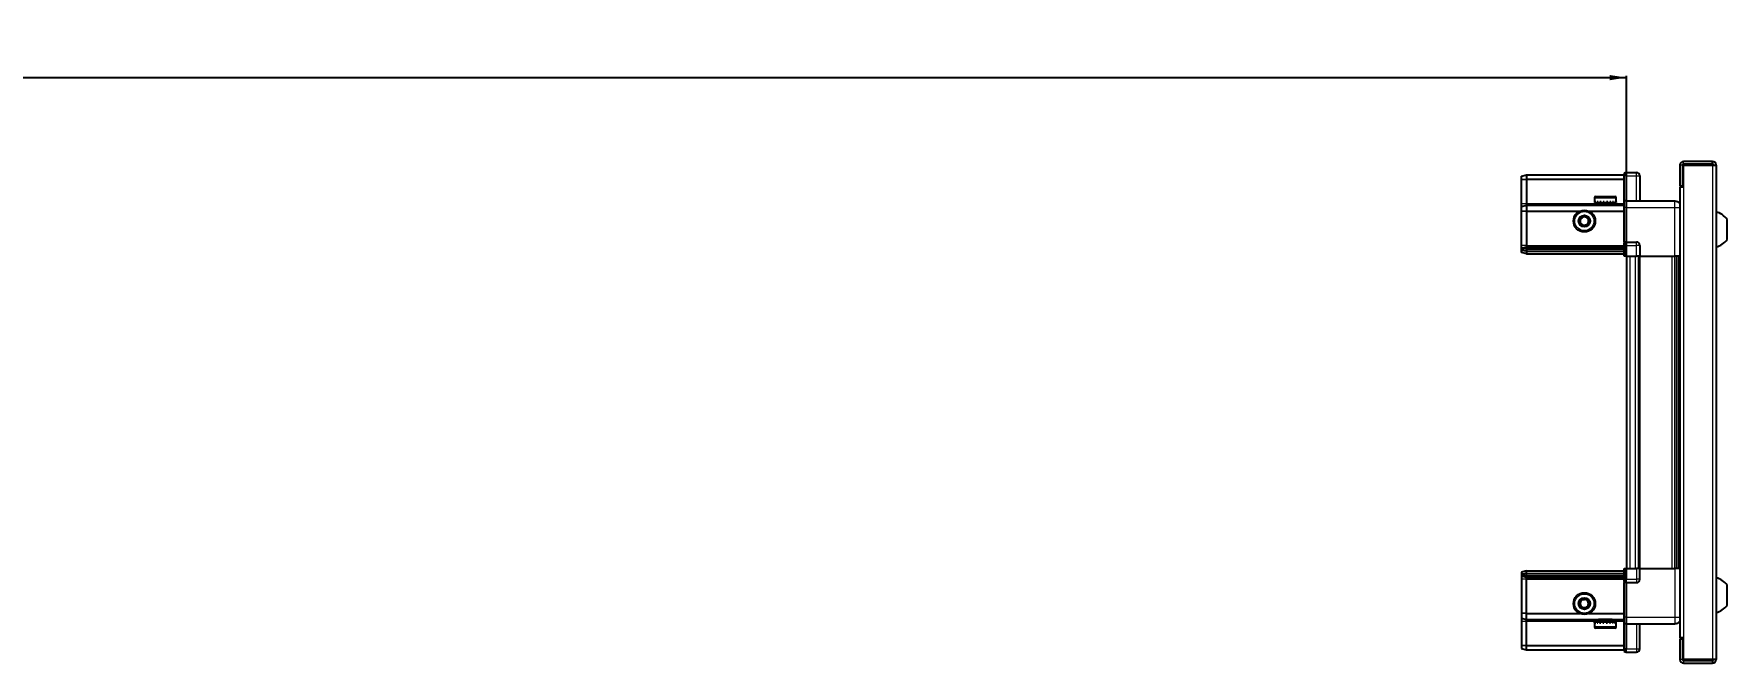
# Model space of a CAD drawing. Header units: millimetres. Extents: x 1021 to 4443, y -1389 to 1431.
# Drawn here: x 2846 to 3855, y 993 to 1368 of the extents above; entities that cross this region are included whole.
import ezdxf

# ---------------------------------------------------------------- set-up
doc = ezdxf.new("R2010")
doc.units = ezdxf.units.MM
doc.layers.add('FORMAT', color=7, linetype='Continuous')
doc.styles.add('SLDTEXTSTYLE0', font='TXT', dxfattribs={"width": 0.75})
doc.dimstyles.new('SLDDIMSTYLE0', dxfattribs={"dimtxt": 20, "dimasz": 10, "dimexe": 0, "dimexo": 0.0625, "dimgap": 5, "dimtad": 2, "dimdec": 1, "dimrnd": 1e-09, "dimzin": 12, "dimdsep": 46, "dimtxsty": 'SLDTEXTSTYLE0', "dimsah": 1, "dimcen": 0.09, "dimadec": 0, "dimazin": 3, "dimtfac": 1, "dimtofl": 0, "dimtmove": 0, "dimatfit": 3, "dimfxl": 0, "dimfrac": 2, "dimtolj": 1, "dimtzin": 12, "dimarcsym": 0})

# ---------------------------------------------------------------- blocks, each defined once
blk = doc.blocks.new('_D_4')
at = {"layer": 'FORMAT'}
for p, q in [((1695.1, 1235.7), (1695.1, 1343.2)), ((3795.1, 1235.7), (3795.1, 1343.2)), ((1695.1, 1342.2), (3795.1, 1342.2))]:
    blk.add_line(p, q, dxfattribs=at)
for points in [[(1695.1, 1342.2), (1705.1, 1340.6), (1705.1, 1343.7)], [(3795.1, 1342.2), (3785.1, 1343.7), (3785.1, 1340.6)]]:
    blk.add_solid(points, dxfattribs=at)
at = {"layer": 'FORMAT', "insert": (2715.6, 1367.9), "char_height": 20, "attachment_point": 1, "style": 'SLDTEXTSTYLE0'}
blk.add_mtext('2100', dxfattribs=at)

msp = doc.modelspace()

# ---------------------------------------------------------------- linework, layer by layer
at = {"color": 7, "linetype": 'Continuous', "lineweight": 25}
for p, q in [((3846.38, 1292.16), (3829.08, 1292.16)), ((3846.38, 1290.66), (3846.38, 1292.16)), ((3732.48, 1283.36), (3735.48, 1284.16)), ((3732.48, 1281.51), (3732.48, 1283.36)), ((3735.48, 1284.16), (3735.48, 1281.66)), ((3735.48, 1284.16), (3793.78, 1284.16)), ((3794.65, 1285.66), (3793.78, 1285.16)), ((3794.65, 1285.66), (3793.78, 1285.16)), ((3793.78, 1285.16), (3793.78, 1283.66)), ((3793.78, 1268.86), (3793.78, 1283.66)), ((3794.98, 1285.66), (3794.65, 1285.66)), ((3794.98, 1285.66), (3794.65, 1285.66)), ((3794.98, 1285.66), (3794.98, 1285.66)), ((3794.98, 1283.66), (3794.98, 1285.66)), ((3794.98, 1285.66), (3800.98, 1285.66)), ((3794.98, 1283.66), (3794.98, 1268.86)), ((3802.98, 1283.66), (3802.98, 1268.66)), ((3826.98, 1290.06), (3826.98, 1277.66)), ((3828.48, 1290.06), (3828.48, 1277.66)), ((3828.98, 1277.16), (3828.98, 1290.06)), ((3828.98, 1290.06), (3846.38, 1290.06)), ((3846.38, 1290.66), (3829.08, 1290.66)), ((3846.38, 1290.06), (3848.48, 1290.06)), ((3848.48, 1290.06), (3848.48, 995.26)), ((3732.48, 1281.51), (3735.48, 1281.66)), ((3732.48, 1267.16), (3732.48, 1281.51)), ((3735.48, 1281.66), (3735.48, 1267.16)), ((3735.48, 1281.66), (3793.78, 1281.66)), ((3826.88, 1277.16), (3826.88, 1008.16)), ((3826.88, 1277.16), (3828.98, 1277.16)), ((3826.98, 1277.66), (3828.48, 1277.66)), ((3732.48, 1265.36), (3732.48, 1267.16)), ((3732.48, 1265.36), (3735.48, 1266.16)), ((3732.48, 1262.33), (3732.48, 1265.36)), ((3735.48, 1262.66), (3732.48, 1262.33)), ((3732.48, 1242.16), (3732.48, 1262.33)), ((3735.48, 1267.16), (3735.48, 1266.16)), ((3735.48, 1266.16), (3735.48, 1262.66)), ((3735.48, 1266.16), (3793.78, 1266.16)), ((3735.48, 1262.66), (3735.48, 1242.16)), ((3735.48, 1262.66), (3767.48, 1262.66)), ((3772.48, 1262.66), (3793.78, 1262.66)), ((3775.98, 1270.56), (3775.98, 1267.66)), ((3775.98, 1267.66), (3776.02, 1267.66)), ((3776.14, 1268.16), (3776.02, 1268.16)), ((3776.02, 1268.16), (3776.02, 1267.66)), ((3776.02, 1267.66), (3776.14, 1267.66)), ((3776.14, 1268.16), (3776.14, 1267.66)), ((3776.14, 1267.66), (3776.55, 1267.66)), ((3776.89, 1268.16), (3776.55, 1268.16)), ((3776.55, 1268.16), (3776.55, 1267.66)), ((3776.55, 1267.66), (3776.89, 1267.66)), ((3776.78, 1271.36), (3788.18, 1271.36)), ((3776.89, 1268.16), (3776.89, 1267.66)), ((3776.89, 1267.66), (3777.66, 1267.66)), ((3778.19, 1268.16), (3777.66, 1268.16)), ((3777.66, 1268.16), (3777.66, 1267.66)), ((3777.66, 1267.66), (3778.19, 1267.66)), ((3778.08, 1267.66), (3778.08, 1267.56)), ((3778.08, 1267.56), (3786.88, 1267.56)), ((3778.19, 1268.16), (3778.19, 1267.66)), ((3778.19, 1267.66), (3779.25, 1267.66)), ((3778.48, 1267.16), (3779.17, 1266.68)), ((3778.48, 1267.16), (3786.48, 1267.16)), ((3779.17, 1266.68), (3778.48, 1266.2)), ((3778.48, 1266.2), (3778.48, 1266.16)), ((3778.48, 1266.2), (3786.48, 1266.2)), ((3779.17, 1266.68), (3785.79, 1266.68)), ((3779.91, 1268.16), (3779.25, 1268.16)), ((3779.25, 1268.16), (3779.25, 1267.66)), ((3779.25, 1267.66), (3779.91, 1267.66)), ((3779.91, 1268.16), (3779.91, 1267.66)), ((3779.91, 1267.66), (3781.15, 1267.66)), ((3781.88, 1268.16), (3781.15, 1268.16)), ((3781.15, 1268.16), (3781.15, 1267.66)), ((3781.15, 1267.66), (3781.58, 1267.66)), ((3781.58, 1268.16), (3781.58, 1267.66)), ((3781.88, 1268.16), (3781.88, 1267.66)), ((3781.88, 1267.66), (3783.18, 1267.66)), ((3783.9, 1268.16), (3783.18, 1268.16)), ((3783.18, 1268.16), (3783.18, 1267.66)), ((3783.45, 1268.16), (3783.45, 1267.66)), ((3783.45, 1267.66), (3783.9, 1267.66)), ((3783.9, 1268.16), (3783.9, 1267.66)), ((3783.9, 1267.66), (3785.14, 1267.66)), ((3785.8, 1268.16), (3785.14, 1268.16)), ((3785.14, 1268.16), (3785.14, 1267.66)), ((3785.14, 1267.66), (3785.8, 1267.66)), ((3785.79, 1266.68), (3786.48, 1267.16)), ((3786.48, 1266.2), (3785.79, 1266.68)), ((3785.8, 1268.16), (3785.8, 1267.66)), ((3785.8, 1267.66), (3786.84, 1267.66)), ((3786.48, 1266.16), (3786.48, 1266.2)), ((3787.36, 1268.16), (3786.84, 1268.16)), ((3786.84, 1268.16), (3786.84, 1267.66)), ((3786.84, 1267.66), (3787.36, 1267.66)), ((3786.88, 1267.56), (3786.88, 1267.66)), ((3787.36, 1268.16), (3787.36, 1267.66)), ((3787.36, 1267.66), (3788.12, 1267.66)), ((3788.45, 1268.16), (3788.12, 1268.16)), ((3788.12, 1268.16), (3788.12, 1267.66)), ((3788.12, 1267.66), (3788.45, 1267.66)), ((3788.45, 1268.16), (3788.45, 1267.66)), ((3788.45, 1267.66), (3788.84, 1267.66)), ((3788.95, 1268.16), (3788.84, 1268.16)), ((3788.84, 1268.16), (3788.84, 1267.66)), ((3788.84, 1267.66), (3788.95, 1267.66)), ((3788.95, 1268.16), (3788.95, 1267.66)), ((3788.95, 1267.66), (3788.98, 1267.66)), ((3788.98, 1267.66), (3788.98, 1270.56)), ((3793.78, 1268.66), (3793.78, 1268.86)), ((3794.98, 1268.66), (3793.78, 1268.66)), ((3793.78, 1264.66), (3793.78, 1268.66)), ((3793.78, 1244.36), (3793.78, 1264.66)), ((3794.98, 1268.86), (3794.98, 1268.66)), ((3794.98, 1268.66), (3794.98, 1264.66)), ((3794.98, 1268.66), (3823.98, 1268.66)), ((3794.98, 1264.66), (3794.98, 1244.36)), ((3855.08, 1245.66), (3855.08, 1257.66)), ((3732.48, 1240.36), (3732.48, 1242.16)), ((3735.48, 1242.16), (3735.48, 1241.16)), ((3793.78, 1244.16), (3793.78, 1244.36)), ((3794.98, 1244.16), (3793.78, 1244.16)), ((3793.78, 1244.16), (3793.78, 1243.49)), ((3793.78, 1235.66), (3793.78, 1243.49)), ((3794.65, 1242.16), (3794.65, 1235.66)), ((3794.98, 1244.36), (3794.98, 1244.16)), ((3794.98, 1242.16), (3794.98, 1244.16)), ((3794.98, 1244.16), (3800.98, 1244.16)), ((3794.98, 1242.16), (3794.98, 1244.16)), ((3794.98, 1242.16), (3794.98, 1235.66)), ((3802.98, 1242.16), (3802.98, 1235.66)), ((3735.48, 1241.16), (3732.48, 1240.36)), ((3732.48, 1239.62), (3732.48, 1240.36)), ((3735.48, 1240.16), (3732.48, 1239.62)), ((3732.48, 1239.12), (3732.48, 1239.62)), ((3732.48, 1237.97), (3732.48, 1239.12)), ((3735.48, 1238.66), (3732.48, 1239.12)), ((3735.48, 1237.16), (3732.48, 1237.97)), ((3735.48, 1241.16), (3735.48, 1240.16)), ((3735.48, 1241.16), (3793.78, 1241.16)), ((3735.48, 1240.16), (3793.78, 1240.16)), ((3735.48, 1240.16), (3735.48, 1238.66)), ((3735.48, 1238.66), (3735.48, 1237.16)), ((3735.48, 1238.66), (3793.78, 1238.66)), ((3735.48, 1237.16), (3793.78, 1237.16)), ((3794.65, 1235.66), (3793.78, 1235.66)), ((3794.98, 1235.66), (3794.65, 1235.66)), ((3794.98, 1235.66), (3800.98, 1235.66)), ((3795.13, 1235.66), (3795.13, 1049.66)), ((3802.98, 1235.66), (3800.98, 1235.66)), ((3802.33, 1235.66), (3802.33, 1049.66)), ((3802.98, 1235.66), (3823.98, 1235.66)), ((3825.01, 1049.66), (3825.01, 1235.66)), ((3825.04, 1049.66), (3825.04, 1235.66)), ((3826.83, 1235.66), (3826.83, 1049.66)), ((3793.78, 1041.84), (3793.78, 1049.66)), ((3793.78, 1049.66), (3794.65, 1049.66)), ((3794.65, 1049.66), (3794.65, 1049.66)), ((3794.65, 1049.66), (3794.65, 1043.16)), ((3794.98, 1049.66), (3794.65, 1049.66)), ((3794.98, 1049.66), (3794.98, 1043.16)), ((3794.98, 1049.66), (3794.98, 1049.66)), ((3794.98, 1049.66), (3794.98, 1043.16)), ((3794.98, 1049.66), (3800.98, 1049.66)), ((3802.98, 1049.66), (3800.98, 1049.66)), ((3802.98, 1043.16), (3802.98, 1049.66)), ((3802.98, 1049.66), (3823.98, 1049.66)), ((3735.48, 1048.16), (3732.48, 1047.36)), ((3732.48, 1047.36), (3732.48, 1046.21)), ((3735.48, 1046.66), (3732.48, 1046.21)), ((3732.48, 1046.21), (3732.48, 1045.71)), ((3735.48, 1045.16), (3732.48, 1045.71)), ((3732.48, 1045.71), (3732.48, 1044.97)), ((3735.48, 1044.16), (3732.48, 1044.97)), ((3732.48, 1044.97), (3732.48, 1043.16)), ((3732.48, 1043.16), (3732.48, 1023)), ((3735.48, 1046.66), (3735.48, 1048.16)), ((3735.48, 1048.16), (3793.78, 1048.16)), ((3735.48, 1045.16), (3735.48, 1046.66)), ((3735.48, 1046.66), (3793.78, 1046.66)), ((3735.48, 1045.16), (3793.78, 1045.16)), ((3735.48, 1044.16), (3735.48, 1045.16)), ((3735.48, 1044.16), (3793.78, 1044.16)), ((3735.48, 1043.16), (3735.48, 1044.16)), ((3735.48, 1022.66), (3735.48, 1043.16)), ((3793.78, 1041.84), (3793.78, 1041.16)), ((3794.98, 1041.16), (3793.78, 1041.16)), ((3793.78, 1040.96), (3793.78, 1041.16)), ((3793.78, 1020.66), (3793.78, 1040.96)), ((3794.98, 1041.16), (3794.98, 1043.16)), ((3794.98, 1041.16), (3794.98, 1040.96)), ((3794.98, 1041.16), (3800.98, 1041.16)), ((3794.98, 1040.96), (3794.98, 1020.66)), ((3855.08, 1027.66), (3855.08, 1039.66)), ((3735.48, 1022.66), (3732.48, 1023)), ((3732.48, 1023), (3732.48, 1019.97)), ((3732.48, 1019.97), (3735.48, 1019.16)), ((3732.48, 1019.97), (3732.48, 1018.16)), ((3735.48, 1022.66), (3767.48, 1022.66)), ((3735.48, 1019.16), (3735.48, 1022.66)), ((3772.48, 1022.66), (3793.78, 1022.66)), ((3793.78, 1016.66), (3793.78, 1020.66)), ((3794.98, 1020.66), (3794.98, 1016.66)), ((3732.48, 1018.16), (3732.48, 1003.82)), ((3735.48, 1019.16), (3793.78, 1019.16)), ((3735.48, 1018.16), (3735.48, 1019.16)), ((3735.48, 1003.66), (3735.48, 1018.16)), ((3775.98, 1017.66), (3775.98, 1014.76)), ((3776, 1017.66), (3775.98, 1017.66)), ((3776, 1017.16), (3776, 1017.66)), ((3776.1, 1017.66), (3776, 1017.66)), ((3776, 1017.16), (3776.1, 1017.16)), ((3776.1, 1017.16), (3776.1, 1017.66)), ((3776.47, 1017.66), (3776.1, 1017.66)), ((3776.47, 1017.16), (3776.47, 1017.66)), ((3776.79, 1017.66), (3776.47, 1017.66)), ((3776.47, 1017.16), (3776.79, 1017.16)), ((3788.18, 1013.96), (3776.78, 1013.96)), ((3776.79, 1017.16), (3776.79, 1017.66)), ((3777.53, 1017.66), (3776.79, 1017.66)), ((3777.53, 1017.16), (3777.53, 1017.66)), ((3778.04, 1017.66), (3777.53, 1017.66)), ((3777.53, 1017.16), (3778.04, 1017.16)), ((3778.04, 1017.16), (3778.04, 1017.66)), ((3779.07, 1017.66), (3778.04, 1017.66)), ((3778.08, 1017.76), (3778.08, 1017.66)), ((3786.88, 1017.76), (3778.08, 1017.76)), ((3778.48, 1019.16), (3778.48, 1019.13)), ((3778.48, 1019.13), (3779.17, 1018.65)), ((3786.48, 1019.13), (3778.48, 1019.13)), ((3779.17, 1018.65), (3778.48, 1018.16)), ((3786.48, 1018.16), (3778.48, 1018.16)), ((3779.07, 1017.16), (3779.07, 1017.66)), ((3779.72, 1017.66), (3779.07, 1017.66)), ((3779.07, 1017.16), (3779.72, 1017.16)), ((3785.79, 1018.65), (3779.17, 1018.65)), ((3779.72, 1017.16), (3779.72, 1017.66)), ((3780.95, 1017.66), (3779.72, 1017.66)), ((3780.95, 1017.16), (3780.95, 1017.66)), ((3781.44, 1017.66), (3780.95, 1017.66)), ((3780.95, 1017.16), (3781.68, 1017.16)), ((3781.44, 1017.16), (3781.44, 1017.66)), ((3781.68, 1017.16), (3781.68, 1017.66)), ((3782.98, 1017.66), (3781.68, 1017.66)), ((3782.98, 1017.16), (3782.98, 1017.66)), ((3782.98, 1017.16), (3783.71, 1017.16)), ((3783.31, 1017.16), (3783.31, 1017.66)), ((3783.71, 1017.66), (3783.31, 1017.66)), ((3783.71, 1017.16), (3783.71, 1017.66)), ((3784.95, 1017.66), (3783.71, 1017.66)), ((3784.95, 1017.16), (3784.95, 1017.66)), ((3785.62, 1017.66), (3784.95, 1017.66)), ((3784.95, 1017.16), (3785.62, 1017.16)), ((3785.62, 1017.16), (3785.62, 1017.66)), ((3786.69, 1017.66), (3785.62, 1017.66)), ((3785.79, 1018.65), (3786.48, 1019.13)), ((3786.48, 1018.16), (3785.79, 1018.65)), ((3786.48, 1019.13), (3786.48, 1019.16)), ((3786.69, 1017.16), (3786.69, 1017.66)), ((3787.23, 1017.66), (3786.69, 1017.66)), ((3786.69, 1017.16), (3787.23, 1017.16)), ((3786.88, 1017.66), (3786.88, 1017.76)), ((3787.23, 1017.16), (3787.23, 1017.66)), ((3788.02, 1017.66), (3787.23, 1017.66)), ((3788.02, 1017.16), (3788.02, 1017.66)), ((3788.37, 1017.66), (3788.02, 1017.66)), ((3788.02, 1017.16), (3788.37, 1017.16)), ((3788.37, 1017.16), (3788.37, 1017.66)), ((3788.8, 1017.66), (3788.37, 1017.66)), ((3788.8, 1017.16), (3788.8, 1017.66)), ((3788.93, 1017.66), (3788.8, 1017.66)), ((3788.8, 1017.16), (3788.93, 1017.16)), ((3788.93, 1017.16), (3788.93, 1017.66)), ((3788.98, 1017.66), (3788.93, 1017.66)), ((3788.98, 1014.76), (3788.98, 1017.66)), ((3794.98, 1016.66), (3793.78, 1016.66)), ((3793.78, 1016.46), (3793.78, 1016.66)), ((3793.78, 1001.66), (3793.78, 1016.46)), ((3794.98, 1016.66), (3794.98, 1016.46)), ((3794.98, 1016.66), (3823.98, 1016.66)), ((3794.98, 1016.46), (3794.98, 1001.66)), ((3794.98, 1016.46), (3794.98, 1001.66)), ((3802.98, 1001.66), (3802.98, 1016.66)), ((3732.48, 1003.82), (3735.48, 1003.66)), ((3732.48, 1003.82), (3732.48, 1001.97)), ((3732.48, 1001.97), (3735.48, 1001.16)), ((3735.48, 1003.66), (3793.78, 1003.66)), ((3735.48, 1001.16), (3735.48, 1003.66)), ((3735.48, 1001.16), (3793.78, 1001.16)), ((3793.78, 1001.66), (3793.78, 1000.16)), ((3793.78, 1000.16), (3794.65, 999.66)), ((3794.98, 999.66), (3794.65, 999.66)), ((3794.98, 999.66), (3794.98, 1001.66)), ((3794.98, 999.66), (3800.98, 999.66)), ((3828.98, 1008.16), (3826.88, 1008.16)), ((3826.98, 1007.66), (3828.48, 1007.66)), ((3826.98, 1007.66), (3826.98, 995.26)), ((3828.48, 1007.66), (3828.48, 995.26)), ((3828.98, 995.26), (3828.98, 1008.16)), ((3846.38, 995.26), (3828.98, 995.26)), ((3829.08, 994.66), (3846.38, 994.66)), ((3829.08, 993.16), (3846.38, 993.16)), ((3848.48, 995.26), (3846.38, 995.26)), ((3846.38, 994.66), (3846.38, 993.16))]:
    msp.add_line(p, q, dxfattribs=at)
at = {"color": 8, "linetype": 'Continuous', "lineweight": 18}
for p, q in [((3829.08, 1290.66), (3829.08, 1292.16)), ((3794.98, 1283.66), (3793.78, 1283.66)), ((3794.98, 1283.66), (3800.98, 1283.66)), ((3800.98, 1283.66), (3800.98, 1285.66)), ((3800.98, 1268.66), (3800.98, 1283.66)), ((3800.98, 1283.66), (3802.98, 1283.66)), ((3828.48, 1290.06), (3826.98, 1290.06)), ((3846.38, 1290.06), (3846.38, 995.26)), ((3828.98, 1277.16), (3828.98, 1008.16)), ((3732.48, 1267.16), (3735.48, 1267.16)), ((3735.48, 1267.16), (3778.48, 1267.16)), ((3775.98, 1270.56), (3788.98, 1270.56)), ((3786.48, 1267.16), (3793.78, 1267.16)), ((3793.78, 1268.86), (3794.98, 1268.86)), ((3794.98, 1264.66), (3793.78, 1264.66)), ((3794.98, 1264.66), (3823.98, 1264.66)), ((3823.98, 1235.66), (3823.98, 1264.66)), ((3735.48, 1242.16), (3732.48, 1242.16)), ((3735.48, 1242.16), (3793.78, 1242.16)), ((3793.78, 1244.36), (3794.98, 1244.36)), ((3794.98, 1242.16), (3794.65, 1242.16)), ((3794.98, 1242.16), (3800.98, 1242.16)), ((3800.98, 1242.16), (3800.98, 1244.16)), ((3800.98, 1235.66), (3800.98, 1242.16)), ((3802.98, 1242.16), (3800.98, 1242.16)), ((3797.13, 1235.66), (3797.13, 1049.66)), ((3800.33, 1235.66), (3800.33, 1049.66)), ((3802.98, 1235.66), (3802.98, 1049.66)), ((3822.39, 1049.66), (3822.39, 1235.66)), ((3823.8, 1235.66), (3823.8, 1049.66)), ((3826.25, 1049.66), (3826.25, 1235.66)), ((3794.98, 1049.66), (3794.65, 1049.66)), ((3800.98, 1049.66), (3800.98, 1043.16)), ((3823.98, 1049.66), (3823.98, 1020.66)), ((3735.48, 1043.16), (3732.48, 1043.16)), ((3735.48, 1043.16), (3793.78, 1043.16)), ((3794.98, 1040.96), (3793.78, 1040.96)), ((3794.98, 1043.16), (3794.65, 1043.16)), ((3794.98, 1043.16), (3800.98, 1043.16)), ((3802.98, 1043.16), (3800.98, 1043.16)), ((3800.98, 1043.16), (3800.98, 1041.16)), ((3794.98, 1020.66), (3793.78, 1020.66)), ((3794.98, 1020.66), (3823.98, 1020.66)), ((3732.48, 1018.16), (3735.48, 1018.16)), ((3735.48, 1018.16), (3778.48, 1018.16)), ((3788.98, 1014.76), (3775.98, 1014.76)), ((3786.48, 1018.16), (3793.78, 1018.16)), ((3794.98, 1016.46), (3793.78, 1016.46)), ((3800.98, 1016.66), (3800.98, 1001.66)), ((3794.98, 1001.66), (3793.78, 1001.66)), ((3794.98, 1001.66), (3800.98, 1001.66)), ((3800.98, 1001.66), (3802.98, 1001.66)), ((3800.98, 1001.66), (3800.98, 999.66)), ((3828.48, 995.26), (3826.98, 995.26)), ((3829.08, 994.66), (3829.08, 993.16))]:
    msp.add_line(p, q, dxfattribs=at)
at = {"color": 7, "linetype": 'Continuous', "lineweight": 25}
for centre, radius in [((3769.98, 1256.66), 6.5), ((3769.98, 1256.66), 3.46), ((3769.98, 1028.66), 6.5), ((3769.98, 1028.66), 3.46)]:
    msp.add_circle(centre, radius, dxfattribs=at)
at = {"color": 8, "linetype": 'Continuous', "lineweight": 18}
for centre in [(3769.98, 1256.66), (3769.98, 1028.66)]:
    msp.add_circle(centre, 5.7, dxfattribs=at)
at = {"color": 7, "linetype": 'Continuous', "lineweight": 25}
for centre, radius, start, end in [((3829.08, 1290.06), 2.1, 90, 180), ((3846.38, 1290.06), 2.1, 0, 90), ((3800.98, 1283.66), 2, 360, 90), ((3829.08, 1290.06), 0.6, 90, 180), ((3846.38, 1290.06), 0.6, 0, 90), ((3776.78, 1270.56), 0.8, 90, 180), ((3778.08, 1267.16), 0.4, 0, 90), ((3786.88, 1267.16), 0.4, 90, 180), ((3788.18, 1270.56), 0.8, 0, 90), ((3845.46, 1250.64), 11.91, 36.1266, 75.29965), ((3769.98, 1256.66), 2.5, 120.74103, 180.74103), ((3769.98, 1256.66), 2.5, 180.74103, 240.74103), ((3769.98, 1256.66), 2.5, 60.74103, 120.74103), ((3769.98, 1256.66), 2.5, 240.74103, 300.74103), ((3769.98, 1256.66), 2.5, 0.74103, 60.74103), ((3769.98, 1256.66), 2.5, 300.74103, 0.74103), ((3800.98, 1242.16), 2, 0, 90), ((3845.46, 1252.69), 11.91, 284.70035, 323.8734), ((3800.98, 1043.16), 2, 270, 0), ((3845.46, 1032.64), 11.91, 36.1266, 75.29965), ((3769.98, 1028.66), 2.5, 155.91157, 215.91157), ((3769.98, 1028.66), 2.5, 95.91157, 155.91157), ((3769.98, 1028.66), 2.5, 35.91157, 95.91157), ((3769.98, 1028.66), 2.5, 335.91157, 35.91157), ((3769.98, 1028.66), 2.5, 215.91157, 275.91157), ((3769.98, 1028.66), 2.5, 275.91157, 335.91157), ((3845.46, 1034.69), 11.91, 284.70035, 323.8734), ((3776.78, 1014.76), 0.8, 180, 270), ((3778.08, 1018.16), 0.4, 270, 0), ((3786.88, 1018.16), 0.4, 180, 270), ((3788.18, 1014.76), 0.8, 270, 0), ((3800.98, 1001.66), 2, 270, 0), ((3829.08, 995.26), 2.1, 180, 270), ((3829.08, 995.26), 0.6, 180, 270), ((3846.38, 995.26), 0.6, 270, 0), ((3846.38, 995.26), 2.1, 270, 0)]:
    msp.add_arc(centre, radius, start, end, dxfattribs=at)
for centre, start_param, end_param in [((3791.19, 1242.16), 0, 0.7227342), ((3791.19, 1043.16), 5.5604511, 6.2831853)]:
    msp.add_ellipse(centre, major_axis=(3.46, 0), ratio=0.5773503, start_param=start_param, end_param=end_param, dxfattribs=at)
for points, knots in [([(3823.98, 1268.66), (3824.42, 1268.62), (3825.1, 1268.55), (3825.91, 1268.11), (3826.47, 1267.67), (3826.75, 1267.3), (3826.88, 1267.12)], [0, 0, 0, 0, 0.38429816, 0.59117259, 0.8024372, 1, 1, 1, 1]), ([(3767.46, 1258.07), (3767.91, 1258.34), (3768.74, 1258.83), (3769.56, 1259.32), (3769.95, 1259.55)], [0, 0, 0, 0, 0.53468586, 1, 1, 1, 1]), ([(3767.5, 1255.19), (3767.5, 1255.31), (3767.49, 1255.91), (3767.48, 1256.91), (3767.47, 1257.73), (3767.46, 1258.07)], [0, 0, 0, 0, 0.13312467, 0.63709944, 1, 1, 1, 1]), ([(3770.02, 1253.78), (3769.57, 1254.03), (3768.73, 1254.5), (3767.89, 1254.97), (3767.5, 1255.19)], [0, 0, 0, 0, 0.5346859, 1, 1, 1, 1]), ([(3769.95, 1259.55), (3770.4, 1259.3), (3771.24, 1258.83), (3772.07, 1258.36), (3772.46, 1258.14)], [0, 0, 0, 0, 0.5346859, 1, 1, 1, 1]), ([(3772.5, 1255.25), (3772.06, 1254.99), (3771.23, 1254.5), (3770.4, 1254.01), (3770.02, 1253.78)], [0, 0, 0, 0, 0.5346859, 1, 1, 1, 1]), ([(3772.46, 1258.14), (3772.47, 1257.8), (3772.48, 1256.97), (3772.49, 1255.98), (3772.5, 1255.38), (3772.5, 1255.25)], [0, 0, 0, 0, 0.3629006, 0.8668753, 1, 1, 1, 1]), ([(3826.83, 1235.66), (3826.8, 1235.66), (3826.58, 1235.66), (3825.86, 1235.66), (3824.89, 1235.66), (3824.24, 1235.66), (3823.98, 1235.66)], [0, 0, 0, 0, 0.0717073, 0.4209791, 0.7702508, 1, 1, 1, 1]), ([(3826.83, 1049.66), (3826.8, 1049.66), (3826.58, 1049.66), (3825.86, 1049.66), (3824.89, 1049.66), (3824.24, 1049.66), (3823.98, 1049.66)], [0, 0, 0, 0, 0.0717073, 0.4209791, 0.7702508, 1, 1, 1, 1]), ([(3767.11, 1028.37), (3767.32, 1028.84), (3767.72, 1029.72), (3768.11, 1030.59), (3768.29, 1031)], [0, 0, 0, 0, 0.5346859, 1, 1, 1, 1]), ([(3768.29, 1031), (3768.63, 1031.04), (3769.45, 1031.12), (3770.44, 1031.22), (3771.04, 1031.29), (3771.16, 1031.3)], [0, 0, 0, 0, 0.3629006, 0.8668753, 1, 1, 1, 1]), ([(3771.16, 1031.3), (3771.46, 1030.88), (3772.03, 1030.1), (3772.59, 1029.32), (3772.85, 1028.96)], [0, 0, 0, 0, 0.53468586, 1, 1, 1, 1]), ([(3768.81, 1026.03), (3768.5, 1026.45), (3767.94, 1027.23), (3767.37, 1028.01), (3767.11, 1028.37)], [0, 0, 0, 0, 0.53468586, 1, 1, 1, 1]), ([(3771.68, 1026.33), (3771.55, 1026.31), (3770.96, 1026.25), (3769.97, 1026.15), (3769.15, 1026.06), (3768.81, 1026.03)], [0, 0, 0, 0, 0.1331247, 0.6370994, 1, 1, 1, 1]), ([(3772.85, 1028.96), (3772.64, 1028.49), (3772.25, 1027.61), (3771.86, 1026.73), (3771.68, 1026.33)], [0, 0, 0, 0, 0.5346859, 1, 1, 1, 1]), ([(3823.98, 1016.66), (3824.42, 1016.71), (3825.1, 1016.78), (3825.91, 1017.22), (3826.47, 1017.66), (3826.75, 1018.03), (3826.88, 1018.21)], [0, 0, 0, 0, 0.3842982, 0.5911726, 0.8024372, 1, 1, 1, 1])]:
    msp.add_open_spline(points, degree=3, knots=knots, dxfattribs=at)
at = {"color": 8, "linetype": 'Continuous', "lineweight": 18}
for points in [[(3823.98, 1264.66), (3823.98, 1265.19), (3823.98, 1266.24), (3823.98, 1267.56), (3823.98, 1268.48), (3823.98, 1268.6), (3823.98, 1268.66)], [(3823.98, 1020.66), (3823.98, 1020.14), (3823.98, 1019.09), (3823.98, 1017.77), (3823.98, 1016.84), (3823.98, 1016.72), (3823.98, 1016.66)]]:
    msp.add_open_spline(points, degree=3, dxfattribs=at)
for points in [[(3823.98, 1264.66), (3824.42, 1264.66), (3825.1, 1264.66), (3825.91, 1264.66), (3826.47, 1264.66), (3826.75, 1264.66), (3826.88, 1264.66)], [(3823.98, 1020.66), (3824.42, 1020.66), (3825.1, 1020.66), (3825.91, 1020.66), (3826.47, 1020.66), (3826.75, 1020.66), (3826.88, 1020.66)]]:
    msp.add_open_spline(points, degree=3, knots=[0, 0, 0, 0, 0.3842982, 0.5911726, 0.8024372, 1, 1, 1, 1], dxfattribs=at)

# ---------------------------------------------------------------- dimensions: what is measured, and where the dimension line sits
at = {"layer": 'FORMAT'}
dim = msp.add_linear_dim(base=(3795.13, 1342.16), p1=(1695.13, 1235.66), p2=(3795.13, 1235.66), angle=0, dimstyle='SLDDIMSTYLE0', dxfattribs=at)
dim.commit()
dim.dimension.update_dxf_attribs({"geometry": '_D_4', "text_midpoint": (2745.13, 1342.16), "dimtype": 160})

doc.saveas('drawing.dxf')
